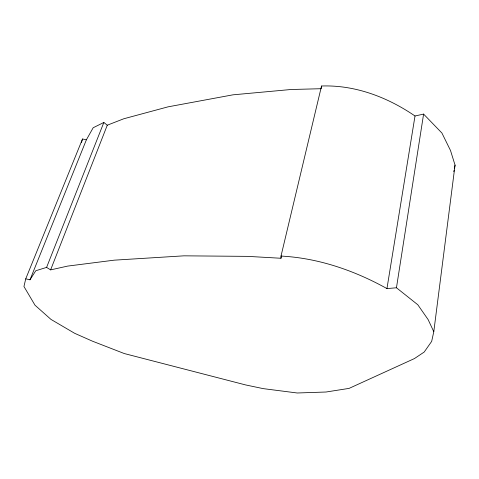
<?xml version="1.0" encoding="UTF-8"?>
<svg xmlns="http://www.w3.org/2000/svg" width="479" height="479" viewBox="0 0 479 479"><rect width="100%" height="100%" fill="white"/><g stroke="black" fill="none" stroke-linecap="round" stroke-linejoin="round"><path stroke-width="0.72" d="M25.74 278.832L29.985 279.814L35.775 270.749L46.595 267.396L50.618 269.887L67.629 266.096L114.206 260.169L183.906 255.834L247.523 256.361L280.969 258.265L281.005 256.067L321.529 86.01C355.089 84.795 387.625 97.237 415.006 115.996L423.598 114.086L441.925 133.048L450.5 150.49L455.05 165.111L433.788 331.702L431.669 341.383L424.202 352.035L414.467 358.555L349.071 388.391L326.007 392.014L297.243 392.99L263.234 388.631L245.565 384.918L124.306 353.556L92.513 341.204L74.688 333.318L50.978 319.409L35.009 305.213L23.95 286.502L25.74 278.832L82.514 138.982L86.388 139.796L93.171 127.749L103.841 122.462L107.272 125.205L123.768 118.774L168.015 106.853L232.932 94.836L291.088 89.501L321.319 88.705M321.373 88.028L321.529 86.01M433.788 331.702L428.124 319.583L417.808 304.764L396.456 287.771L423.598 114.086M396.456 287.771L386.954 288.592L415.006 115.996M453.793 171.686L454.074 170.225M454.349 168.764L455.05 165.111M280.969 258.265L281.49 256.079M81.502 142.526L82.514 138.982M50.618 269.887L107.272 125.205M46.595 267.396L103.841 122.462M29.985 279.814L86.388 139.796M281.005 256.067C318.367 258.025 354.436 270.503 386.954 288.592"/></g></svg>
